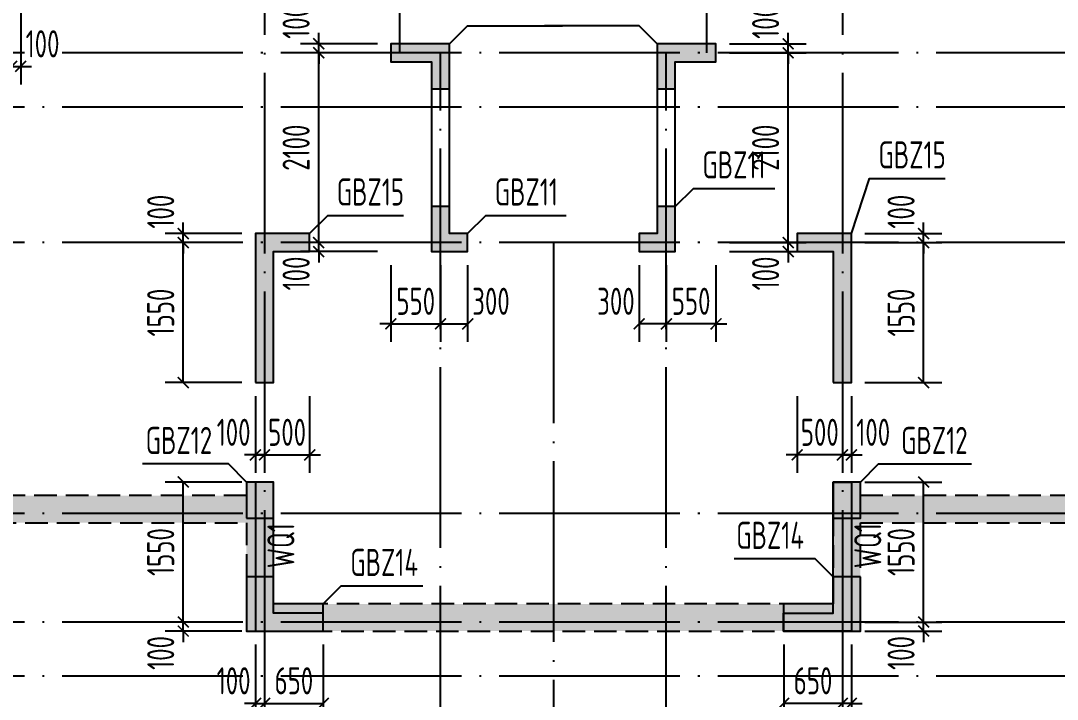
# Model space of a CAD drawing. Extents: x -812054 to 22247, y -644080 to 1003627.
# Drawn here: x -448656 to -437176, y -150435 to -142926 of the extents above; entities that cross this region are included whole.
import ezdxf
from ezdxf.enums import TextEntityAlignment as Align

# ---------------------------------------------------------------- set-up
doc = ezdxf.new("R2010")
doc.units = 0
doc.header["$LTSCALE"] = 1000
doc.linetypes.add('__DASH', pattern=[0.35, 0.25, -0.1])
doc.linetypes.add('DOTE', pattern=[2.42, 2, -0.2, 0.02, -0.2])
doc.layers.get('0').update_dxf_attribs({"linetype": 'CONTINUOUS'})
doc.layers.get('DEFPOINTS').update_dxf_attribs({"linetype": 'CONTINUOUS'})
for name, color, linetype in [('A-DOTE', 10, 'DOTE'), ('COLU_DE_TEXT', 7, 'CONTINUOUS'), ('LABEL', 1, 'CONTINUOUS'), ('S-Q墙填充', 252, 'CONTINUOUS'), ('S-Q墙实线', 6, 'CONTINUOUS'), ('S-Q墙标注', 3, 'CONTINUOUS'), ('S-X详图填充', 252, 'CONTINUOUS'), ('S-X详图实线', 4, 'CONTINUOUS')]:
    doc.layers.add(name, color=color, linetype=linetype)
doc.styles.add('TSSD_REIN', font='tssdeng.shx', dxfattribs={"width": 0.7, "height": 300, "bigfont": 'tssdchn.shx'})
doc.styles.add('结构文字', font='zstxt.shx', dxfattribs={"width": 0.7, "bigfont": 'zshz.shx'})
doc.dimstyles.new('STRUCK', dxfattribs={"dimtxt": 400, "dimasz": 121, "dimexe": 200, "dimexo": 150, "dimgap": 115, "dimtad": 1, "dimdec": 0, "dimdsep": 46, "dimtxsty": '结构文字', "dimblk": 'ARCHTICK', "dimcen": 400, "dimclrd": 3, "dimclre": 3, "dimclrt": 7, "dimadec": 0, "dimazin": 0, "dimtfac": 1, "dimtdec": 0, "dimtix": 1, "dimtmove": 2, "dimatfit": 3, "dimldrblk": '_DIMX', "dimfxl": 1, "dimtolj": 1, "dimtzin": 0, "dimarcsym": 0})

# ---------------------------------------------------------------- blocks, each defined once
blk = doc.blocks.new('20210812.03353967')
at = {"layer": 'A-DOTE'}
for p, q in [((-180270.7, -50552.1), (-180270.9, -60652.1)), ((-173871.1, -50552.1), (-173870.9, -60652.1)), ((-178770.9, -52752.1), (-178770.9, -51152.1)), ((-175370.9, -52752.1), (-175370.9, -51152.1)), ((-163570.9, -52752.1), (-216570.9, -52752.1)), ((-178320.9, -60652.1), (-178320.9, -52752.1)), ((-175820.9, -60652.1), (-175820.9, -52752.1)), ((-163570.9, -53352.1), (-216570.9, -53352.1)), ((-163570.9, -54852.1), (-216570.9, -54852.1)), ((-177070.9, -54852.1), (-177070.9, -60652.1)), ((-163570.9, -57852.1), (-216570.9, -57852.1)), ((-163570.9, -59052.1), (-216570.9, -59052.1)), ((-163570.9, -59652.1), (-216570.9, -59652.1))]:
    blk.add_line(p, q, dxfattribs=at)
blk = doc.blocks.new('_ArchTick')
at = {"color": 0, "linetype": 'ByBlock', "const_width": 0.15}
blk.add_lwpolyline([(-0.5, -0.5), (0.5, 0.5)], dxfattribs=at)
blk = doc.blocks.new('*D734')
at = {"layer": 'DEFPOINTS', "color": 0, "transparency": 16777216}
for p in [(-439456, -149581), (-438656, -149581), (-439456, -149681)]:
    blk.add_point(p, dxfattribs=at)
at = {"layer": 'S-Q墙标注', "color": 3, "lineweight": -2, "transparency": 16777216}
for p, q in [((-438656, -149581), (-438656, -149460)), ((-439306, -149581), (-438456, -149581)), ((-438656, -149681), (-438656, -149581)), ((-439306, -149681), (-438456, -149681)), ((-438656, -149681), (-438656, -149802))]:
    blk.add_line(p, q, dxfattribs=at)
at = {"layer": 'S-Q墙标注', "color": 3, "lineweight": -2, "transparency": 16777216, "xscale": 121, "yscale": 121, "zscale": 121}
for p, rotation in [((-438656, -149581), 270), ((-438656, -149681), 90)]:
    blk.add_blockref('_ArchTick', p, dxfattribs=dict(at, rotation=rotation))
at = {"layer": 'S-Q墙标注', "color": 7, "transparency": 16777216, "insert": (-438906, -149923), "char_height": 300, "attachment_point": 5, "rotation": 90, "style": 'TSSD_REIN'}
blk.add_mtext('\\A1;100', dxfattribs=at)
blk = doc.blocks.new('_DIMX')
blk.add_line((-150, 0), (150, 0))
at = {"const_width": 50}
blk.add_lwpolyline([(-70, -70), (70, 70)], dxfattribs=at)
blk = doc.blocks.new('*D735')
at = {"layer": 'DEFPOINTS', "color": 0, "transparency": 16777216}
for p in [(-439456, -148031), (-438656, -148031), (-439456, -149581)]:
    blk.add_point(p, dxfattribs=at)
at = {"layer": 'S-Q墙标注', "color": 3, "lineweight": -2, "transparency": 16777216}
for p, q in [((-439306, -148031), (-438456, -148031)), ((-438656, -149581), (-438656, -148031)), ((-439306, -149581), (-438456, -149581))]:
    blk.add_line(p, q, dxfattribs=at)
at = {"layer": 'S-Q墙标注', "color": 3, "lineweight": -2, "transparency": 16777216, "xscale": 121, "yscale": 121, "zscale": 121}
for p, rotation in [((-438656, -148031), 90), ((-438656, -149581), 270)]:
    blk.add_blockref('_ArchTick', p, dxfattribs=dict(at, rotation=rotation))
at = {"layer": 'S-Q墙标注', "color": 7, "transparency": 16777216, "insert": (-438906, -148806), "char_height": 300, "attachment_point": 5, "rotation": 90, "style": 'TSSD_REIN'}
blk.add_mtext('\\A1;1550', dxfattribs=at)
blk = doc.blocks.new('*D736')
at = {"layer": 'DEFPOINTS', "color": 0, "transparency": 16777216}
for p in [(-439556, -149681), (-439456, -149681), (-439556, -150481)]:
    blk.add_point(p, dxfattribs=at)
at = {"layer": 'S-Q墙标注', "color": 3, "lineweight": -2, "transparency": 16777216}
for p, q in [((-439556, -149831), (-439556, -150681)), ((-439456, -149831), (-439456, -150681)), ((-439556, -150481), (-439677, -150481)), ((-439456, -150481), (-439556, -150481)), ((-439456, -150481), (-439335, -150481))]:
    blk.add_line(p, q, dxfattribs=at)
at = {"layer": 'S-Q墙标注', "color": 3, "lineweight": -2, "transparency": 16777216, "xscale": 121, "yscale": 121, "zscale": 121}
blk.add_blockref('_ArchTick', (-439556, -150481), dxfattribs=at)
at = {"layer": 'S-Q墙标注', "color": 3, "lineweight": -2, "transparency": 16777216, "xscale": 121, "yscale": 121, "zscale": 121, "rotation": 180}
blk.add_blockref('_ArchTick', (-439456, -150481), dxfattribs=at)
at = {"layer": 'S-Q墙标注', "color": 7, "transparency": 16777216, "insert": (-439214, -150731), "char_height": 300, "attachment_point": 5, "style": 'TSSD_REIN'}
blk.add_mtext('\\A1;100', dxfattribs=at)
blk = doc.blocks.new('*D737')
at = {"layer": 'DEFPOINTS', "color": 0, "transparency": 16777216}
for p in [(-440206, -149681), (-439556, -149681), (-440206, -150481)]:
    blk.add_point(p, dxfattribs=at)
at = {"layer": 'S-Q墙标注', "color": 3, "lineweight": -2, "transparency": 16777216}
for p, q in [((-440206, -149831), (-440206, -150681)), ((-439556, -149831), (-439556, -150681)), ((-439556, -150481), (-440206, -150481))]:
    blk.add_line(p, q, dxfattribs=at)
at = {"layer": 'S-Q墙标注', "color": 3, "lineweight": -2, "transparency": 16777216, "xscale": 121, "yscale": 121, "zscale": 121, "rotation": 180}
blk.add_blockref('_ArchTick', (-440206, -150481), dxfattribs=at)
at = {"layer": 'S-Q墙标注', "color": 3, "lineweight": -2, "transparency": 16777216, "xscale": 121, "yscale": 121, "zscale": 121}
blk.add_blockref('_ArchTick', (-439556, -150481), dxfattribs=at)
at = {"layer": 'S-Q墙标注', "color": 7, "transparency": 16777216, "insert": (-439881, -150231), "char_height": 300, "attachment_point": 5, "style": 'TSSD_REIN'}
blk.add_mtext('\\A1;650', dxfattribs=at)
blk = doc.blocks.new('*D738')
at = {"layer": 'DEFPOINTS', "color": 0, "transparency": 16777216}
for p in [(-439456, -145381), (-438656, -145381), (-439456, -146931)]:
    blk.add_point(p, dxfattribs=at)
at = {"layer": 'S-Q墙标注', "color": 3, "lineweight": -2, "transparency": 16777216}
for p, q in [((-439306, -145381), (-438456, -145381)), ((-438656, -146931), (-438656, -145381)), ((-439306, -146931), (-438456, -146931))]:
    blk.add_line(p, q, dxfattribs=at)
at = {"layer": 'S-Q墙标注', "color": 3, "lineweight": -2, "transparency": 16777216, "xscale": 121, "yscale": 121, "zscale": 121}
for p, rotation in [((-438656, -145381), 90), ((-438656, -146931), 270)]:
    blk.add_blockref('_ArchTick', p, dxfattribs=dict(at, rotation=rotation))
at = {"layer": 'S-Q墙标注', "color": 7, "transparency": 16777216, "insert": (-438906, -146156), "char_height": 300, "attachment_point": 5, "rotation": 90, "style": 'TSSD_REIN'}
blk.add_mtext('\\A1;1550', dxfattribs=at)
blk = doc.blocks.new('*D739')
at = {"layer": 'DEFPOINTS', "color": 0, "transparency": 16777216}
for p in [(-439456, -145281), (-438656, -145281), (-439456, -145381)]:
    blk.add_point(p, dxfattribs=at)
at = {"layer": 'S-Q墙标注', "color": 3, "lineweight": -2, "transparency": 16777216}
for p, q in [((-438656, -145281), (-438656, -145160)), ((-439306, -145281), (-438456, -145281)), ((-438656, -145381), (-438656, -145281)), ((-439306, -145381), (-438456, -145381)), ((-438656, -145381), (-438656, -145502))]:
    blk.add_line(p, q, dxfattribs=at)
at = {"layer": 'S-Q墙标注', "color": 3, "lineweight": -2, "transparency": 16777216, "xscale": 121, "yscale": 121, "zscale": 121}
for p, rotation in [((-438656, -145281), 270), ((-438656, -145381), 90)]:
    blk.add_blockref('_ArchTick', p, dxfattribs=dict(at, rotation=rotation))
at = {"layer": 'S-Q墙标注', "color": 7, "transparency": 16777216, "insert": (-438906, -145039), "char_height": 300, "attachment_point": 5, "rotation": 90, "style": 'TSSD_REIN'}
blk.add_mtext('\\A1;100', dxfattribs=at)
blk = doc.blocks.new('*D758')
at = {"layer": 'DEFPOINTS', "color": 0, "transparency": 16777216}
for p in [(-440956, -145381), (-440156, -145381), (-440956, -145481)]:
    blk.add_point(p, dxfattribs=at)
at = {"layer": 'S-Q墙标注', "color": 3, "lineweight": -2, "transparency": 16777216}
for p, q in [((-440156, -145381), (-440156, -145260)), ((-440806, -145381), (-439956, -145381)), ((-440156, -145481), (-440156, -145381)), ((-440806, -145481), (-439956, -145481)), ((-440156, -145481), (-440156, -145602))]:
    blk.add_line(p, q, dxfattribs=at)
at = {"layer": 'S-Q墙标注', "color": 3, "lineweight": -2, "transparency": 16777216, "xscale": 121, "yscale": 121, "zscale": 121}
for p, rotation in [((-440156, -145381), 270), ((-440156, -145481), 90)]:
    blk.add_blockref('_ArchTick', p, dxfattribs=dict(at, rotation=rotation))
at = {"layer": 'S-Q墙标注', "color": 7, "transparency": 16777216, "insert": (-440406, -145723), "char_height": 300, "attachment_point": 5, "rotation": 90, "style": 'TSSD_REIN'}
blk.add_mtext('\\A1;100', dxfattribs=at)
blk = doc.blocks.new('*D759')
at = {"layer": 'DEFPOINTS', "color": 0, "transparency": 16777216}
for p in [(-440956, -143281), (-440156, -143281), (-440956, -145381)]:
    blk.add_point(p, dxfattribs=at)
at = {"layer": 'S-Q墙标注', "color": 3, "lineweight": -2, "transparency": 16777216}
for p, q in [((-440806, -143281), (-439956, -143281)), ((-440156, -145381), (-440156, -143281)), ((-440806, -145381), (-439956, -145381))]:
    blk.add_line(p, q, dxfattribs=at)
at = {"layer": 'S-Q墙标注', "color": 3, "lineweight": -2, "transparency": 16777216, "xscale": 121, "yscale": 121, "zscale": 121}
for p, rotation in [((-440156, -143281), 90), ((-440156, -145381), 270)]:
    blk.add_blockref('_ArchTick', p, dxfattribs=dict(at, rotation=rotation))
at = {"layer": 'S-Q墙标注', "color": 7, "transparency": 16777216, "insert": (-440406, -144331), "char_height": 300, "attachment_point": 5, "rotation": 90, "style": 'TSSD_REIN'}
blk.add_mtext('\\A1;2100', dxfattribs=at)
blk = doc.blocks.new('*D760')
at = {"layer": 'DEFPOINTS', "color": 0, "transparency": 16777216}
for p in [(-440956, -143181), (-440156, -143181), (-440956, -143281)]:
    blk.add_point(p, dxfattribs=at)
at = {"layer": 'S-Q墙标注', "color": 3, "lineweight": -2, "transparency": 16777216}
for p, q in [((-440156, -143181), (-440156, -143060)), ((-440806, -143181), (-439956, -143181)), ((-440156, -143281), (-440156, -143181)), ((-440806, -143281), (-439956, -143281)), ((-440156, -143281), (-440156, -143402))]:
    blk.add_line(p, q, dxfattribs=at)
at = {"layer": 'S-Q墙标注', "color": 3, "lineweight": -2, "transparency": 16777216, "xscale": 121, "yscale": 121, "zscale": 121}
for p, rotation in [((-440156, -143181), 270), ((-440156, -143281), 90)]:
    blk.add_blockref('_ArchTick', p, dxfattribs=dict(at, rotation=rotation))
at = {"layer": 'S-Q墙标注', "color": 7, "transparency": 16777216, "insert": (-440406, -142939), "char_height": 300, "attachment_point": 5, "rotation": 90, "style": 'TSSD_REIN'}
blk.add_mtext('\\A1;100', dxfattribs=at)
blk = doc.blocks.new('*D765')
at = {"layer": 'DEFPOINTS', "color": 0, "transparency": 16777216}
for p in [(-446856, -149581), (-446056, -149581), (-446056, -149681)]:
    blk.add_point(p, dxfattribs=at)
at = {"layer": 'S-Q墙标注', "color": 3, "lineweight": -2, "transparency": 16777216}
for p, q in [((-446856, -149581), (-446856, -149460)), ((-446206, -149581), (-447056, -149581)), ((-446856, -149681), (-446856, -149581)), ((-446206, -149681), (-447056, -149681)), ((-446856, -149681), (-446856, -149802))]:
    blk.add_line(p, q, dxfattribs=at)
at = {"layer": 'S-Q墙标注', "color": 3, "lineweight": -2, "transparency": 16777216, "xscale": 121, "yscale": 121, "zscale": 121}
for p, rotation in [((-446856, -149581), 270), ((-446856, -149681), 90)]:
    blk.add_blockref('_ArchTick', p, dxfattribs=dict(at, rotation=rotation))
at = {"layer": 'S-Q墙标注', "color": 7, "transparency": 16777216, "insert": (-447106, -149923), "char_height": 300, "attachment_point": 5, "rotation": 90, "style": 'TSSD_REIN'}
blk.add_mtext('\\A1;100', dxfattribs=at)
blk = doc.blocks.new('*D766')
at = {"layer": 'DEFPOINTS', "color": 0, "transparency": 16777216}
for p in [(-446856, -148031), (-446056, -148031), (-446056, -149581)]:
    blk.add_point(p, dxfattribs=at)
at = {"layer": 'S-Q墙标注', "color": 3, "lineweight": -2, "transparency": 16777216}
for p, q in [((-446206, -148031), (-447056, -148031)), ((-446856, -149581), (-446856, -148031)), ((-446206, -149581), (-447056, -149581))]:
    blk.add_line(p, q, dxfattribs=at)
at = {"layer": 'S-Q墙标注', "color": 3, "lineweight": -2, "transparency": 16777216, "xscale": 121, "yscale": 121, "zscale": 121}
for p, rotation in [((-446856, -148031), 90), ((-446856, -149581), 270)]:
    blk.add_blockref('_ArchTick', p, dxfattribs=dict(at, rotation=rotation))
at = {"layer": 'S-Q墙标注', "color": 7, "transparency": 16777216, "insert": (-447106, -148806), "char_height": 300, "attachment_point": 5, "rotation": 90, "style": 'TSSD_REIN'}
blk.add_mtext('\\A1;1550', dxfattribs=at)
blk = doc.blocks.new('*D767')
at = {"layer": 'DEFPOINTS', "color": 0, "transparency": 16777216}
for p in [(-446056, -149681), (-445956, -149681), (-445956, -150481)]:
    blk.add_point(p, dxfattribs=at)
at = {"layer": 'S-Q墙标注', "color": 3, "lineweight": -2, "transparency": 16777216}
for p, q in [((-446056, -149831), (-446056, -150681)), ((-445956, -149831), (-445956, -150681)), ((-446056, -150481), (-446177, -150481)), ((-446056, -150481), (-445956, -150481)), ((-445956, -150481), (-445835, -150481))]:
    blk.add_line(p, q, dxfattribs=at)
at = {"layer": 'S-Q墙标注', "color": 3, "lineweight": -2, "transparency": 16777216, "xscale": 121, "yscale": 121, "zscale": 121}
blk.add_blockref('_ArchTick', (-446056, -150481), dxfattribs=at)
at = {"layer": 'S-Q墙标注', "color": 3, "lineweight": -2, "transparency": 16777216, "xscale": 121, "yscale": 121, "zscale": 121, "rotation": 180}
blk.add_blockref('_ArchTick', (-445956, -150481), dxfattribs=at)
at = {"layer": 'S-Q墙标注', "color": 7, "transparency": 16777216, "insert": (-446298, -150231), "char_height": 300, "attachment_point": 5, "style": 'TSSD_REIN'}
blk.add_mtext('\\A1;100', dxfattribs=at)
blk = doc.blocks.new('*D768')
at = {"layer": 'DEFPOINTS', "color": 0, "transparency": 16777216}
for p in [(-445956, -149681), (-445306, -149681), (-445306, -150481)]:
    blk.add_point(p, dxfattribs=at)
at = {"layer": 'S-Q墙标注', "color": 3, "lineweight": -2, "transparency": 16777216}
for p, q in [((-445956, -149831), (-445956, -150681)), ((-445306, -149831), (-445306, -150681)), ((-445956, -150481), (-445306, -150481))]:
    blk.add_line(p, q, dxfattribs=at)
at = {"layer": 'S-Q墙标注', "color": 3, "lineweight": -2, "transparency": 16777216, "xscale": 121, "yscale": 121, "zscale": 121, "rotation": 180}
blk.add_blockref('_ArchTick', (-445956, -150481), dxfattribs=at)
at = {"layer": 'S-Q墙标注', "color": 3, "lineweight": -2, "transparency": 16777216, "xscale": 121, "yscale": 121, "zscale": 121}
blk.add_blockref('_ArchTick', (-445306, -150481), dxfattribs=at)
at = {"layer": 'S-Q墙标注', "color": 7, "transparency": 16777216, "insert": (-445631, -150231), "char_height": 300, "attachment_point": 5, "style": 'TSSD_REIN'}
blk.add_mtext('\\A1;650', dxfattribs=at)
blk = doc.blocks.new('*D769')
at = {"layer": 'DEFPOINTS', "color": 0, "transparency": 16777216}
for p in [(-446856, -145381), (-446056, -145381), (-446056, -146931)]:
    blk.add_point(p, dxfattribs=at)
at = {"layer": 'S-Q墙标注', "color": 3, "lineweight": -2, "transparency": 16777216}
for p, q in [((-446206, -145381), (-447056, -145381)), ((-446856, -146931), (-446856, -145381)), ((-446206, -146931), (-447056, -146931))]:
    blk.add_line(p, q, dxfattribs=at)
at = {"layer": 'S-Q墙标注', "color": 3, "lineweight": -2, "transparency": 16777216, "xscale": 121, "yscale": 121, "zscale": 121}
for p, rotation in [((-446856, -145381), 90), ((-446856, -146931), 270)]:
    blk.add_blockref('_ArchTick', p, dxfattribs=dict(at, rotation=rotation))
at = {"layer": 'S-Q墙标注', "color": 7, "transparency": 16777216, "insert": (-447106, -146156), "char_height": 300, "attachment_point": 5, "rotation": 90, "style": 'TSSD_REIN'}
blk.add_mtext('\\A1;1550', dxfattribs=at)
blk = doc.blocks.new('*D770')
at = {"layer": 'DEFPOINTS', "color": 0, "transparency": 16777216}
for p in [(-446856, -145281), (-446056, -145281), (-446056, -145381)]:
    blk.add_point(p, dxfattribs=at)
at = {"layer": 'S-Q墙标注', "color": 3, "lineweight": -2, "transparency": 16777216}
for p, q in [((-446856, -145281), (-446856, -145160)), ((-446206, -145281), (-447056, -145281)), ((-446856, -145381), (-446856, -145281)), ((-446206, -145381), (-447056, -145381)), ((-446856, -145381), (-446856, -145502))]:
    blk.add_line(p, q, dxfattribs=at)
at = {"layer": 'S-Q墙标注', "color": 3, "lineweight": -2, "transparency": 16777216, "xscale": 121, "yscale": 121, "zscale": 121}
for p, rotation in [((-446856, -145281), 270), ((-446856, -145381), 90)]:
    blk.add_blockref('_ArchTick', p, dxfattribs=dict(at, rotation=rotation))
at = {"layer": 'S-Q墙标注', "color": 7, "transparency": 16777216, "insert": (-447106, -145039), "char_height": 300, "attachment_point": 5, "rotation": 90, "style": 'TSSD_REIN'}
blk.add_mtext('\\A1;100', dxfattribs=at)
blk = doc.blocks.new('*D782')
at = {"layer": 'DEFPOINTS', "color": 0, "transparency": 16777216}
for p in [(-448756, -142631), (-448656, -142631), (-448656, -143431)]:
    blk.add_point(p, dxfattribs=at)
at = {"layer": 'S-Q墙标注', "color": 3, "lineweight": -2, "transparency": 16777216}
for p, q in [((-448756, -142781), (-448756, -143631)), ((-448656, -142781), (-448656, -143631)), ((-448756, -143431), (-448877, -143431)), ((-448756, -143431), (-448656, -143431)), ((-448656, -143431), (-448535, -143431))]:
    blk.add_line(p, q, dxfattribs=at)
at = {"layer": 'S-Q墙标注', "color": 3, "lineweight": -2, "transparency": 16777216, "xscale": 121, "yscale": 121, "zscale": 121}
blk.add_blockref('_ArchTick', (-448756, -143431), dxfattribs=at)
at = {"layer": 'S-Q墙标注', "color": 3, "lineweight": -2, "transparency": 16777216, "xscale": 121, "yscale": 121, "zscale": 121, "rotation": 180}
blk.add_blockref('_ArchTick', (-448656, -143431), dxfattribs=at)
at = {"layer": 'S-Q墙标注', "color": 7, "transparency": 16777216, "insert": (-448414, -143181), "char_height": 300, "attachment_point": 5, "style": 'TSSD_REIN'}
blk.add_mtext('\\A1;100', dxfattribs=at)
blk = doc.blocks.new('*D791')
at = {"layer": 'DEFPOINTS', "color": 0, "transparency": 16777216}
for p in [(-445356, -145381), (-444556, -145381), (-444556, -145481)]:
    blk.add_point(p, dxfattribs=at)
at = {"layer": 'S-Q墙标注', "color": 3, "lineweight": -2, "transparency": 16777216}
for p, q in [((-445356, -145381), (-445356, -145260)), ((-444706, -145381), (-445556, -145381)), ((-445356, -145481), (-445356, -145381)), ((-444706, -145481), (-445556, -145481)), ((-445356, -145481), (-445356, -145602))]:
    blk.add_line(p, q, dxfattribs=at)
at = {"layer": 'S-Q墙标注', "color": 3, "lineweight": -2, "transparency": 16777216, "xscale": 121, "yscale": 121, "zscale": 121}
for p, rotation in [((-445356, -145381), 270), ((-445356, -145481), 90)]:
    blk.add_blockref('_ArchTick', p, dxfattribs=dict(at, rotation=rotation))
at = {"layer": 'S-Q墙标注', "color": 7, "transparency": 16777216, "insert": (-445606, -145723), "char_height": 300, "attachment_point": 5, "rotation": 90, "style": 'TSSD_REIN'}
blk.add_mtext('\\A1;100', dxfattribs=at)
blk = doc.blocks.new('*D792')
at = {"layer": 'DEFPOINTS', "color": 0, "transparency": 16777216}
for p in [(-445356, -143281), (-444556, -143281), (-444556, -145381)]:
    blk.add_point(p, dxfattribs=at)
at = {"layer": 'S-Q墙标注', "color": 3, "lineweight": -2, "transparency": 16777216}
for p, q in [((-444706, -143281), (-445556, -143281)), ((-445356, -145381), (-445356, -143281)), ((-444706, -145381), (-445556, -145381))]:
    blk.add_line(p, q, dxfattribs=at)
at = {"layer": 'S-Q墙标注', "color": 3, "lineweight": -2, "transparency": 16777216, "xscale": 121, "yscale": 121, "zscale": 121}
for p, rotation in [((-445356, -143281), 90), ((-445356, -145381), 270)]:
    blk.add_blockref('_ArchTick', p, dxfattribs=dict(at, rotation=rotation))
at = {"layer": 'S-Q墙标注', "color": 7, "transparency": 16777216, "insert": (-445606, -144331), "char_height": 300, "attachment_point": 5, "rotation": 90, "style": 'TSSD_REIN'}
blk.add_mtext('\\A1;2100', dxfattribs=at)
blk = doc.blocks.new('*D793')
at = {"layer": 'DEFPOINTS', "color": 0, "transparency": 16777216}
for p in [(-445356, -143181), (-444556, -143181), (-444556, -143281)]:
    blk.add_point(p, dxfattribs=at)
at = {"layer": 'S-Q墙标注', "color": 3, "lineweight": -2, "transparency": 16777216}
for p, q in [((-445356, -143181), (-445356, -143060)), ((-444706, -143181), (-445556, -143181)), ((-445356, -143281), (-445356, -143181)), ((-444706, -143281), (-445556, -143281)), ((-445356, -143281), (-445356, -143402))]:
    blk.add_line(p, q, dxfattribs=at)
at = {"layer": 'S-Q墙标注', "color": 3, "lineweight": -2, "transparency": 16777216, "xscale": 121, "yscale": 121, "zscale": 121}
for p, rotation in [((-445356, -143181), 270), ((-445356, -143281), 90)]:
    blk.add_blockref('_ArchTick', p, dxfattribs=dict(at, rotation=rotation))
at = {"layer": 'S-Q墙标注', "color": 7, "transparency": 16777216, "insert": (-445606, -142939), "char_height": 300, "attachment_point": 5, "rotation": 90, "style": 'TSSD_REIN'}
blk.add_mtext('\\A1;100', dxfattribs=at)
blk = doc.blocks.new('*D801')
at = {"layer": 'DEFPOINTS', "color": 0, "transparency": 16777216}
for p in [(-441506, -145481), (-440956, -145481), (-441506, -146281)]:
    blk.add_point(p, dxfattribs=at)
at = {"layer": 'S-Q墙标注', "color": 3, "lineweight": -2, "transparency": 16777216}
for p, q in [((-441506, -145631), (-441506, -146481)), ((-440956, -145631), (-440956, -146481)), ((-441506, -146281), (-441627, -146281)), ((-440956, -146281), (-441506, -146281)), ((-440956, -146281), (-440835, -146281))]:
    blk.add_line(p, q, dxfattribs=at)
at = {"layer": 'S-Q墙标注', "color": 3, "lineweight": -2, "transparency": 16777216, "xscale": 121, "yscale": 121, "zscale": 121}
blk.add_blockref('_ArchTick', (-441506, -146281), dxfattribs=at)
at = {"layer": 'S-Q墙标注', "color": 3, "lineweight": -2, "transparency": 16777216, "xscale": 121, "yscale": 121, "zscale": 121, "rotation": 180}
blk.add_blockref('_ArchTick', (-440956, -146281), dxfattribs=at)
at = {"layer": 'S-Q墙标注', "color": 7, "transparency": 16777216, "insert": (-441231, -146031), "char_height": 300, "attachment_point": 5, "style": 'TSSD_REIN'}
blk.add_mtext('\\A1;550', dxfattribs=at)
blk = doc.blocks.new('*D802')
at = {"layer": 'DEFPOINTS', "color": 0, "transparency": 16777216}
for p in [(-441806, -145481), (-441506, -145481), (-441806, -146281)]:
    blk.add_point(p, dxfattribs=at)
at = {"layer": 'S-Q墙标注', "color": 3, "lineweight": -2, "transparency": 16777216}
for p, q in [((-441806, -145631), (-441806, -146481)), ((-441506, -145631), (-441506, -146481)), ((-441506, -146281), (-441806, -146281))]:
    blk.add_line(p, q, dxfattribs=at)
at = {"layer": 'S-Q墙标注', "color": 3, "lineweight": -2, "transparency": 16777216, "xscale": 121, "yscale": 121, "zscale": 121, "rotation": 180}
blk.add_blockref('_ArchTick', (-441806, -146281), dxfattribs=at)
at = {"layer": 'S-Q墙标注', "color": 3, "lineweight": -2, "transparency": 16777216, "xscale": 121, "yscale": 121, "zscale": 121}
blk.add_blockref('_ArchTick', (-441506, -146281), dxfattribs=at)
at = {"layer": 'S-Q墙标注', "color": 7, "transparency": 16777216, "insert": (-442064, -146031), "char_height": 300, "attachment_point": 5, "style": 'TSSD_REIN'}
blk.add_mtext('\\A1;300', dxfattribs=at)
blk = doc.blocks.new('*D803')
at = {"layer": 'DEFPOINTS', "color": 0, "transparency": 16777216}
for p in [(-444556, -145481), (-444006, -145481), (-444006, -146281)]:
    blk.add_point(p, dxfattribs=at)
at = {"layer": 'S-Q墙标注', "color": 3, "lineweight": -2, "transparency": 16777216}
for p, q in [((-444556, -145631), (-444556, -146481)), ((-444006, -145631), (-444006, -146481)), ((-444556, -146281), (-444677, -146281)), ((-444556, -146281), (-444006, -146281)), ((-444006, -146281), (-443885, -146281))]:
    blk.add_line(p, q, dxfattribs=at)
at = {"layer": 'S-Q墙标注', "color": 3, "lineweight": -2, "transparency": 16777216, "xscale": 121, "yscale": 121, "zscale": 121}
blk.add_blockref('_ArchTick', (-444556, -146281), dxfattribs=at)
at = {"layer": 'S-Q墙标注', "color": 3, "lineweight": -2, "transparency": 16777216, "xscale": 121, "yscale": 121, "zscale": 121, "rotation": 180}
blk.add_blockref('_ArchTick', (-444006, -146281), dxfattribs=at)
at = {"layer": 'S-Q墙标注', "color": 7, "transparency": 16777216, "insert": (-444281, -146031), "char_height": 300, "attachment_point": 5, "style": 'TSSD_REIN'}
blk.add_mtext('\\A1;550', dxfattribs=at)
blk = doc.blocks.new('*D804')
at = {"layer": 'DEFPOINTS', "color": 0, "transparency": 16777216}
for p in [(-444006, -145481), (-443706, -145481), (-443706, -146281)]:
    blk.add_point(p, dxfattribs=at)
at = {"layer": 'S-Q墙标注', "color": 3, "lineweight": -2, "transparency": 16777216}
for p, q in [((-444006, -145631), (-444006, -146481)), ((-443706, -145631), (-443706, -146481)), ((-444006, -146281), (-443706, -146281))]:
    blk.add_line(p, q, dxfattribs=at)
at = {"layer": 'S-Q墙标注', "color": 3, "lineweight": -2, "transparency": 16777216, "xscale": 121, "yscale": 121, "zscale": 121, "rotation": 180}
blk.add_blockref('_ArchTick', (-444006, -146281), dxfattribs=at)
at = {"layer": 'S-Q墙标注', "color": 3, "lineweight": -2, "transparency": 16777216, "xscale": 121, "yscale": 121, "zscale": 121}
blk.add_blockref('_ArchTick', (-443706, -146281), dxfattribs=at)
at = {"layer": 'S-Q墙标注', "color": 7, "transparency": 16777216, "insert": (-443448, -146031), "char_height": 300, "attachment_point": 5, "style": 'TSSD_REIN'}
blk.add_mtext('\\A1;300', dxfattribs=at)
blk = doc.blocks.new('*D2491')
at = {"layer": 'DEFPOINTS', "color": 0, "transparency": 16777216}
for p in [(-440056, -146931), (-439556, -146931), (-440056, -147731)]:
    blk.add_point(p, dxfattribs=at)
at = {"layer": 'S-Q墙标注', "color": 3, "lineweight": -2, "transparency": 16777216}
for p, q in [((-440056, -147081), (-440056, -147931)), ((-439556, -147081), (-439556, -147931)), ((-440056, -147731), (-440177, -147731)), ((-439556, -147731), (-440056, -147731)), ((-439556, -147731), (-439435, -147731))]:
    blk.add_line(p, q, dxfattribs=at)
at = {"layer": 'S-Q墙标注', "color": 3, "lineweight": -2, "transparency": 16777216, "xscale": 121, "yscale": 121, "zscale": 121}
blk.add_blockref('_ArchTick', (-440056, -147731), dxfattribs=at)
at = {"layer": 'S-Q墙标注', "color": 3, "lineweight": -2, "transparency": 16777216, "xscale": 121, "yscale": 121, "zscale": 121, "rotation": 180}
blk.add_blockref('_ArchTick', (-439556, -147731), dxfattribs=at)
at = {"layer": 'S-Q墙标注', "color": 7, "transparency": 16777216, "insert": (-439806, -147481), "char_height": 300, "attachment_point": 5, "style": 'TSSD_REIN'}
blk.add_mtext('\\A1;500', dxfattribs=at)
blk = doc.blocks.new('*D2488')
at = {"layer": 'DEFPOINTS', "color": 0, "transparency": 16777216}
for p in [(-439556, -146931), (-439456, -146931), (-439556, -147731)]:
    blk.add_point(p, dxfattribs=at)
at = {"layer": 'S-Q墙标注', "color": 3, "lineweight": -2, "transparency": 16777216}
for p, q in [((-439556, -147081), (-439556, -147931)), ((-439456, -147081), (-439456, -147931)), ((-439556, -147731), (-439677, -147731)), ((-439456, -147731), (-439556, -147731)), ((-439456, -147731), (-439335, -147731))]:
    blk.add_line(p, q, dxfattribs=at)
at = {"layer": 'S-Q墙标注', "color": 3, "lineweight": -2, "transparency": 16777216, "xscale": 121, "yscale": 121, "zscale": 121}
blk.add_blockref('_ArchTick', (-439556, -147731), dxfattribs=at)
at = {"layer": 'S-Q墙标注', "color": 3, "lineweight": -2, "transparency": 16777216, "xscale": 121, "yscale": 121, "zscale": 121, "rotation": 180}
blk.add_blockref('_ArchTick', (-439456, -147731), dxfattribs=at)
at = {"layer": 'S-Q墙标注', "color": 7, "transparency": 16777216, "insert": (-439214, -147481), "char_height": 300, "attachment_point": 5, "style": 'TSSD_REIN'}
blk.add_mtext('\\A1;100', dxfattribs=at)
blk = doc.blocks.new('*D2489')
at = {"layer": 'DEFPOINTS', "color": 0, "transparency": 16777216}
for p in [(-445956, -146931), (-445456, -146931), (-445456, -147731)]:
    blk.add_point(p, dxfattribs=at)
at = {"layer": 'S-Q墙标注', "color": 3, "lineweight": -2, "transparency": 16777216}
for p, q in [((-445956, -147081), (-445956, -147931)), ((-445456, -147081), (-445456, -147931)), ((-445956, -147731), (-446077, -147731)), ((-445956, -147731), (-445456, -147731)), ((-445456, -147731), (-445335, -147731))]:
    blk.add_line(p, q, dxfattribs=at)
at = {"layer": 'S-Q墙标注', "color": 3, "lineweight": -2, "transparency": 16777216, "xscale": 121, "yscale": 121, "zscale": 121}
blk.add_blockref('_ArchTick', (-445956, -147731), dxfattribs=at)
at = {"layer": 'S-Q墙标注', "color": 3, "lineweight": -2, "transparency": 16777216, "xscale": 121, "yscale": 121, "zscale": 121, "rotation": 180}
blk.add_blockref('_ArchTick', (-445456, -147731), dxfattribs=at)
at = {"layer": 'S-Q墙标注', "color": 7, "transparency": 16777216, "insert": (-445706, -147481), "char_height": 300, "attachment_point": 5, "style": 'TSSD_REIN'}
blk.add_mtext('\\A1;500', dxfattribs=at)
blk = doc.blocks.new('*D2490')
at = {"layer": 'DEFPOINTS', "color": 0, "transparency": 16777216}
for p in [(-446056, -146931), (-445956, -146931), (-445956, -147731)]:
    blk.add_point(p, dxfattribs=at)
at = {"layer": 'S-Q墙标注', "color": 3, "lineweight": -2, "transparency": 16777216}
for p, q in [((-446056, -147081), (-446056, -147931)), ((-445956, -147081), (-445956, -147931)), ((-446056, -147731), (-446177, -147731)), ((-446056, -147731), (-445956, -147731)), ((-445956, -147731), (-445835, -147731))]:
    blk.add_line(p, q, dxfattribs=at)
at = {"layer": 'S-Q墙标注', "color": 3, "lineweight": -2, "transparency": 16777216, "xscale": 121, "yscale": 121, "zscale": 121}
blk.add_blockref('_ArchTick', (-446056, -147731), dxfattribs=at)
at = {"layer": 'S-Q墙标注', "color": 3, "lineweight": -2, "transparency": 16777216, "xscale": 121, "yscale": 121, "zscale": 121, "rotation": 180}
blk.add_blockref('_ArchTick', (-445956, -147731), dxfattribs=at)
at = {"layer": 'S-Q墙标注', "color": 7, "transparency": 16777216, "insert": (-446298, -147481), "char_height": 300, "attachment_point": 5, "style": 'TSSD_REIN'}
blk.add_mtext('\\A1;100', dxfattribs=at)

msp = doc.modelspace()

# ---------------------------------------------------------------- hatches: boundary and pattern name
at = {"layer": 'S-Q墙填充'}
h = msp.add_hatch(dxfattribs=at)
h.set_pattern_fill('ARMORED', color=252, scale=30, style=0)
h.set_pattern_definition([(50, (-226609.78, -77846.11), (215.17805, -18.82564), [22.5, -247.5]), (355, (-226609.78, -77846.1), (-41.6254, 225.65764), [18, -198]), (100.4514, (-226591.85, -77847.68), (173.55281, 206.83186), [19.12206, -210.34263]), (46.1842, (-226609.78, -77786.1), (320.17231, -49.6557), [33.75, -371.25]), (96.6356, (-226583.1, -77790.25), (280.3988, 292.23536), [28.6831, -315.5139]), (351.1842, (-226609.8, -77786.1), (280.3986, 292.2356), [27, -297]), (21, (-226579.78, -77801.11), (179.07212, -120.78567), [22.5, -247.5]), (326, (-226579.78, -77801.1), (72.9946, 217.54501), [18, -198]), (71.4514, (-226564.86, -77811.18), (252.06679, 96.75915), [19.12206, -210.34263]), (37.5, (-226609.784, -77846.11), (3.647957, 99.868156), [0, -195.6, 0, -201, 0, -198.75]), (7.5, (-226609.78, -77846.11), (78.92086, 118.323514), [0, -114.6, 0, -191.1, 0, -75.75]), (327.5, (-226676.68, -77846.11), (160.14673, -6.766462), [0, -75, 0, -234, 0, -310.5]), (317.5, (-226706.68, -77846.11), (174.95585, 30.031495), [0, -97.5, 0, -155.4, 0, -220.5]), (45, (-226609.78, -77846.11), (-106.06602, 106.06602), [])])
h.paths.add_polyline_path([(-470855.99, -148031.19), (-471155.99, -148031.08), (-471155.99, -148181.17), (-480055.99, -148181.18), (-480055.99, -145281.04), (-481942.16, -145281.04), (-481942.16, -141281.04), (-482242.16, -141281.04), (-482242.16, -145581.04), (-480355.99, -145581.04), (-480356.03, -148481.04), (-471155.95, -148481.41), (-471155.99, -149681.05), (-464356.01, -149680.77), (-464356.02, -148481.17), (-446155.95, -148481.77), (-446155.95, -149681.05), (-439356.01, -149681.05), (-439356.01, -148481.04), (-430056.01, -148481.06), (-430056.01, -140981.04), (-430756, -140981.04), (-430756, -141181.04), (-430356, -141181.04), (-430356.01, -148181.04), (-439356.01, -148181.04), (-439356.01, -148031.05), (-439656.01, -148031.05), (-439656.04, -149381.05), (-445855.99, -149381.05), (-445855.99, -148031.05), (-446155.99, -148031.07), (-446155.97, -148181.04), (-464356.03, -148178.49), (-464356.01, -148031.08), (-464656.01, -148031.04), (-464656.01, -149381.05), (-470855.98, -149381.05)])
at = {"layer": 'S-X详图填充'}
h = msp.add_hatch(color=256, dxfattribs=at)
h.dxf.hatch_style = 1
h.paths.add_polyline_path([(-444106.04, -143681.04), (-443906.04, -143681.04), (-443906.04, -143181.04), (-444556.11, -143181.04), (-444556.11, -143381.04), (-444106.04, -143381.04)])
h = msp.add_hatch(color=256, dxfattribs=at)
h.dxf.hatch_style = 1
h.paths.add_polyline_path([(-441606.04, -143681.04), (-441406.04, -143681.04), (-441406.04, -143381.04), (-440956.17, -143381.04), (-440956.17, -143181.04), (-441606.04, -143181.04)])
h = msp.add_hatch(color=256, dxfattribs=at)
h.dxf.hatch_style = 1
h.paths.add_polyline_path([(-443906.04, -144981.04), (-444106.04, -144981.04), (-444106.04, -145481.04), (-443706.04, -145481.04), (-443706.04, -145281.04), (-443906.04, -145281.04)])
h = msp.add_hatch(color=256, dxfattribs=at)
h.dxf.hatch_style = 1
h.paths.add_polyline_path([(-441406.04, -144981.04), (-441606.04, -144981.04), (-441606.04, -145281.04), (-441806.04, -145281.04), (-441806.04, -145481.04), (-441406.04, -145481.04)])
h = msp.add_hatch(color=256, dxfattribs=at)
h.dxf.hatch_style = 1
h.paths.add_polyline_path([(-446055.95, -146931.04), (-445855.95, -146931.04), (-445856.03, -145481.04), (-445456.03, -145481.04), (-445456.03, -145281.04), (-446056.03, -145281.04)])
h = msp.add_hatch(color=256, dxfattribs=at)
h.dxf.hatch_style = 1
h.paths.add_polyline_path([(-439456.05, -145281.04), (-440056.05, -145281.04), (-440056.05, -145481.04), (-439656.05, -145481.04), (-439656.13, -146931.05), (-439456.13, -146931.05)])
h = msp.add_hatch(color=256, dxfattribs=at)
h.dxf.hatch_style = 1
h.paths.add_polyline_path([(-446156.03, -148431.05), (-445856.03, -148431.05), (-445856.03, -148031.05), (-446156.03, -148031.05)])
h = msp.add_hatch(color=256, dxfattribs=at)
h.dxf.hatch_style = 1
h.paths.add_polyline_path([(-439656.08, -148431.05), (-439356.06, -148431.05), (-439356.06, -148031.05), (-439656.08, -148031.05)])
h = msp.add_hatch(color=256, dxfattribs=at)
h.dxf.hatch_style = 1
h.paths.add_polyline_path([(-445856.03, -149081.05), (-446156.03, -149081.05), (-446156.03, -149681.05), (-445306.04, -149681.05), (-445306.04, -149381.05), (-445856.03, -149381.05)])
h = msp.add_hatch(color=256, dxfattribs=at)
h.dxf.hatch_style = 1
h.paths.add_polyline_path([(-439356.06, -149081.05), (-439656.08, -149081.05), (-439656.08, -149381.05), (-440206.07, -149381.05), (-440206.07, -149681.05), (-439356.06, -149681.05)])

# ---------------------------------------------------------------- linework, layer by layer
at = {"layer": 'LABEL'}
for points in [[(-443906.04, -143181.04), (-443706.04, -142981.04), (-442656.04, -142981.04)], [(-441606.04, -143181.04), (-441806.04, -142981.04), (-442856.04, -142981.04)], [(-439456.05, -145281.04), (-439256.05, -144670.4), (-438416.05, -144670.4)], [(-441406.04, -144981.04), (-441206.04, -144781.04), (-440305.23, -144781.04)], [(-445456.03, -145281.04), (-445256.03, -145081.04), (-444416.03, -145081.04)], [(-443706.04, -145281.04), (-443506.04, -145081.04), (-442616.59, -145081.04)], [(-446156.03, -148031.05), (-446356.03, -147831.05), (-447306.72, -147831.05)], [(-439356.06, -148031.05), (-439156.06, -147831.05), (-438124.34, -147831.05)], [(-439656.08, -149081.05), (-439856.08, -148881.05), (-440752.53, -148881.05)], [(-445306.04, -149381.05), (-445106.04, -149181.05), (-444202.17, -149181.05)]]:
    msp.add_lwpolyline(points, dxfattribs=at)
at = {"layer": 'S-Q墙实线', "linetype": '__DASH'}
for points in [[(-482242.21, -145581.04), (-480356.04, -145581.04), (-480356.03, -148481.04), (-471155.99, -148481.17), (-471156.04, -149681.05), (-464356.05, -149681.05), (-464356.1, -148481.17), (-446156, -148481.04), (-446156.03, -149681.05), (-439356.06, -149681.05), (-439356.06, -148481.04), (-430056.05, -148481.04), (-430056.04, -141181.04)], [(-446156.01, -148181.04), (-451656.03, -148181.04), (-451656.03, -146831.04), (-451856.03, -146831.04), (-451856.03, -148181.04), (-458656.05, -148181.04), (-458656.05, -146831.04), (-458856.05, -146831.04), (-458856.05, -148181.05)], [(-433856.05, -148181.04), (-439356.06, -148181.04), (-439356.06, -148031.05), (-439656.06, -148031.05), (-439656.06, -149381.05), (-445856.02, -149381.05), (-445856.03, -148031.04)]]:
    msp.add_lwpolyline(points, dxfattribs=at)
for points in [[(-444106.04, -145481.04), (-443706.04, -145481.04), (-443706.04, -145281.04), (-443906.04, -145281.04), (-443906.04, -143181.04), (-444556.11, -143181.04), (-444556.11, -143381.04), (-444106.04, -143381.04)], [(-441806.04, -145481.04), (-441406.04, -145481.04), (-441406.04, -143381.04), (-440956.17, -143381.04), (-440956.17, -143181.04), (-441606.04, -143181.04), (-441606.04, -145281.04), (-441806.04, -145281.04)], [(-445856.03, -145481.04), (-445456.03, -145481.04), (-445456.03, -145281.04), (-446056.03, -145281.04), (-446056.03, -146931.04), (-445856.03, -146931.04)], [(-440056.05, -145481.04), (-439656.05, -145481.04), (-439656.05, -146931.05), (-439456.05, -146931.05), (-439456.05, -145281.04), (-440056.05, -145281.04)]]:
    msp.add_lwpolyline(points, close=True, dxfattribs=at)
at = {"layer": 'S-Q墙实线'}
for points in [[(-444106.04, -145481.04), (-443706.04, -145481.04), (-443706.04, -145281.04), (-443906.04, -145281.04), (-443906.04, -143881.04), (-443906.04, -143181.04), (-444556.11, -143181.04), (-444556.11, -143381.04), (-444106.04, -143381.04), (-444106.04, -143881.04)], [(-441606.04, -145281.04), (-441806.04, -145281.04), (-441806.04, -145481.04), (-441406.04, -145481.04), (-441406.04, -143881.04), (-441406.04, -143381.04), (-440956.17, -143381.04), (-440956.17, -143181.04), (-441606.04, -143181.04), (-441606.04, -143881.04)], [(-446056.03, -149681.05), (-445306.04, -149681.05), (-445306.04, -149481.05), (-445856.03, -149481.05), (-445856.03, -148031.05), (-446056.03, -148031.05)], [(-439456.08, -149681.05), (-440206.07, -149681.05), (-440206.07, -149481.05), (-439656.08, -149481.05), (-439656.08, -148381.04), (-439656.08, -148031.05), (-439456.08, -148031.05), (-439456.08, -148381.04)]]:
    msp.add_lwpolyline(points, close=True, dxfattribs=at)
at = {"layer": 'S-Q墙实线', "linetype": '__DASH'}
msp.add_lwpolyline([(-445856.03, -148031.04), (-446156.03, -148031.07), (-446156.01, -148181.04, 896985.54460875)], format="xyb", dxfattribs=at)
at = {"layer": 'S-X详图实线'}
for points in [[(-444106.04, -143681.04), (-443906.04, -143681.04), (-443906.04, -143181.04), (-444556.11, -143181.04), (-444556.11, -143381.04), (-444106.04, -143381.04), (-444106.04, -143681.04)], [(-441606.04, -143681.04), (-441406.04, -143681.04), (-441406.04, -143381.04), (-440956.17, -143381.04), (-440956.17, -143181.04), (-441606.04, -143181.04), (-441606.04, -143681.04)], [(-443906.04, -144981.04), (-444106.04, -144981.04), (-444106.04, -145481.04), (-443706.04, -145481.04), (-443706.04, -145281.04), (-443906.04, -145281.04), (-443906.04, -144981.04)], [(-441406.04, -144981.04), (-441606.04, -144981.04), (-441606.04, -145281.04), (-441806.04, -145281.04), (-441806.04, -145481.04), (-441406.04, -145481.04), (-441406.04, -144981.04)], [(-446055.95, -146931.04), (-445855.95, -146931.04), (-445856.03, -145481.04), (-445456.03, -145481.04), (-445456.03, -145281.04), (-446056.03, -145281.04), (-446055.95, -146931.04)], [(-439656.13, -146931.05), (-439456.13, -146931.05), (-439456.05, -145281.04), (-440056.05, -145281.04), (-440056.05, -145481.04), (-439656.05, -145481.04), (-439656.05, -145781.04)], [(-446156.03, -148431.05), (-445856.03, -148431.05), (-445856.03, -148031.05), (-446156.03, -148031.05), (-446156.03, -148431.05)], [(-439656.08, -148431.05), (-439356.06, -148431.05), (-439356.06, -148031.05), (-439656.08, -148031.05), (-439656.08, -148431.05)], [(-445856.03, -149081.05), (-446156.03, -149081.05), (-446156.03, -149681.05), (-445306.04, -149681.05), (-445306.04, -149381.05), (-445856.03, -149381.05), (-445856.03, -149081.05)], [(-439356.06, -149081.05), (-439656.08, -149081.05), (-439656.08, -149381.05), (-440206.07, -149381.05), (-440206.07, -149681.05), (-439356.06, -149681.05), (-439356.06, -149081.05)]]:
    msp.add_lwpolyline(points, close=True, dxfattribs=at)

# ---------------------------------------------------------------- block references
at = {"layer": 'A-DOTE'}
msp.add_blockref('20210812.03353967', (-265685.13, -90528.95), dxfattribs=at)

# ---------------------------------------------------------------- texts
at = {"layer": 'COLU_DE_TEXT', "style": 'TSSD_REIN', "width": 0.7}
for s, p in [('GBZ15', (-439156.05, -144650.4)), ('GBZ11', (-441106.04, -144761.04)), ('GBZ15', (-445156.03, -145061.04)), ('GBZ11', (-443406.04, -145061.04)), ('GBZ12', (-447272.03, -147811.05)), ('GBZ12', (-438904.88, -147811.05)), ('GBZ14', (-440731.46, -148861.05)), ('GBZ14', (-445006.04, -149161.05))]:
    msp.add_text(s, height=300, dxfattribs=at).set_placement(p, align=Align.BOTTOM_LEFT)
at = {"layer": 'S-Q墙标注', "style": 'TSSD_REIN', "width": 0.7}
for p in [(-445534.87, -148735.84), (-439034.9, -148735.99)]:
    msp.add_text('WQ1', height=300, rotation=89.999998, dxfattribs=at).set_placement(p, align=Align.BOTTOM_CENTER)

# ---------------------------------------------------------------- dimensions: what is measured, and where the dimension line sits
at = {"layer": 'S-Q墙标注'}
for base, p1, p2, picture, middle in [((-448656.03, -143431.04), (-448756.04, -142631.04), (-448656.03, -142631.04), '*D782', (-448414.11, -143181.04)), ((-443706.03, -146281.07), (-444006.03, -145481.07), (-443706.03, -145481.07), '*D804', (-443447.96, -146031.07)), ((-445956.03, -147731.07), (-446055.97, -146930.94), (-445956.03, -146930.94), '*D2490', (-446297.89, -147481.07)), ((-445956.01, -150481.05), (-446056.03, -149681.05), (-445956.01, -149681.05), '*D767', (-446297.95, -150231.05))]:
    dim = msp.add_linear_dim(base=base, p1=p1, p2=p2, dimstyle='STRUCK', override={"dimtxt": 300, "dimgap": 100, "dimtxsty": 'TSSD_REIN'}, dxfattribs=at)
    dim.commit()
    dim.dimension.update_dxf_attribs({"geometry": picture, "text_midpoint": middle, "dimtype": 160})
for base, p1, p2, angle, picture, middle in [((-445356.11, -143181.04), (-444556.11, -143281.04), (-444556.11, -143181.04), 90, '*D793', (-445606.11, -142939.12)), ((-440155.98, -143181.04), (-440955.98, -143281.04), (-440955.98, -143181.04), 90, '*D760', (-440405.98, -142939.12)), ((-446856.03, -145281.04), (-446056.03, -145381.04), (-446056.03, -145281.04), 90, '*D770', (-447106.03, -145039.12)), ((-438656.05, -145281.04), (-439456.05, -145381.04), (-439456.05, -145281.04), 90, '*D739', (-438906.05, -145039.12)), ((-445356.11, -145381.04), (-444556.11, -145481.04), (-444556.11, -145381.04), 90, '*D791', (-445606.11, -145722.97)), ((-440155.98, -145381.04), (-440955.98, -145481.04), (-440955.98, -145381.04), 90, '*D758', (-440405.98, -145722.97)), ((-441806.03, -146281.07), (-441506.03, -145481.07), (-441806.03, -145481.07), 180, '*D802', (-442064.11, -146031.07)), ((-439556.05, -147731.07), (-439456.12, -146930.94), (-439556.05, -146930.94), 180, '*D2488', (-439214.2, -147481.07)), ((-446856.03, -149581.04), (-446056.03, -149681.05), (-446056.03, -149581.04), 90, '*D765', (-447106.03, -149922.98)), ((-438656.05, -149581.04), (-439456.05, -149681.05), (-439456.05, -149581.04), 90, '*D734', (-438906.05, -149922.98)), ((-439556.08, -150481.05), (-439456.05, -149681.05), (-439556.08, -149681.05), 180, '*D736', (-439214.13, -150731.05))]:
    dim = msp.add_linear_dim(base=base, p1=p1, p2=p2, angle=angle, dimstyle='STRUCK', override={"dimtxt": 300, "dimgap": 100, "dimtxsty": 'TSSD_REIN'}, dxfattribs=at)
    dim.commit()
    dim.dimension.update_dxf_attribs({"geometry": picture, "text_midpoint": middle, "dimtype": 160})
for base, p1, p2, angle, picture, middle in [((-445356.11, -143281.04), (-444556.11, -145381.04), (-444556.11, -143281.04), 90, '*D792', (-445606.11, -144331.04)), ((-440155.98, -143281.04), (-440955.98, -145381.04), (-440955.98, -143281.04), 90, '*D759', (-440405.98, -144331.04)), ((-446856.03, -145381.04), (-446056.03, -146931.04), (-446056.03, -145381.04), 90, '*D769', (-447106.03, -146156.04)), ((-438656.05, -145381.04), (-439456.05, -146931.05), (-439456.05, -145381.04), 90, '*D738', (-438906.05, -146156.05)), ((-441506.03, -146281.07), (-440956.04, -145481.07), (-441506.03, -145481.07), 180, '*D801', (-441231.04, -146031.07)), ((-440056.05, -147731.07), (-439556.05, -146930.94), (-440056.05, -146931.07), 180, '*D2491', (-439806.05, -147481.07)), ((-446856.03, -148031.05), (-446056.03, -149581.04), (-446056.03, -148031.05), 90, '*D766', (-447106.03, -148806.05)), ((-438656.05, -148031.05), (-439456.05, -149581.04), (-439456.05, -148031.05), 90, '*D735', (-438906.05, -148806.05)), ((-440206.04, -150481.05), (-439556.08, -149681.05), (-440206.04, -149681.05), 180, '*D737', (-439881.06, -150231.05))]:
    dim = msp.add_linear_dim(base=base, p1=p1, p2=p2, angle=angle, dimstyle='STRUCK', override={"dimtxt": 300, "dimgap": 100, "dimtxsty": 'TSSD_REIN'}, dxfattribs=at)
    dim.commit()
    dim.dimension.update_dxf_attribs({"geometry": picture, "text_midpoint": middle})
for base, p1, p2, picture, middle in [((-444006.03, -146281.07), (-444556.1, -145481.07), (-444006.03, -145481.07), '*D803', (-444281.07, -146031.07)), ((-445456.03, -147731.07), (-445956.03, -146930.94), (-445456.03, -146931.07), '*D2489', (-445706.03, -147481.07)), ((-445306.04, -150481.05), (-445956.01, -149681.05), (-445306.04, -149681.05), '*D768', (-445631.03, -150231.05))]:
    dim = msp.add_linear_dim(base=base, p1=p1, p2=p2, dimstyle='STRUCK', override={"dimtxt": 300, "dimgap": 100, "dimtxsty": 'TSSD_REIN'}, dxfattribs=at)
    dim.commit()
    dim.dimension.update_dxf_attribs({"geometry": picture, "text_midpoint": middle})

doc.saveas('drawing.dxf')
